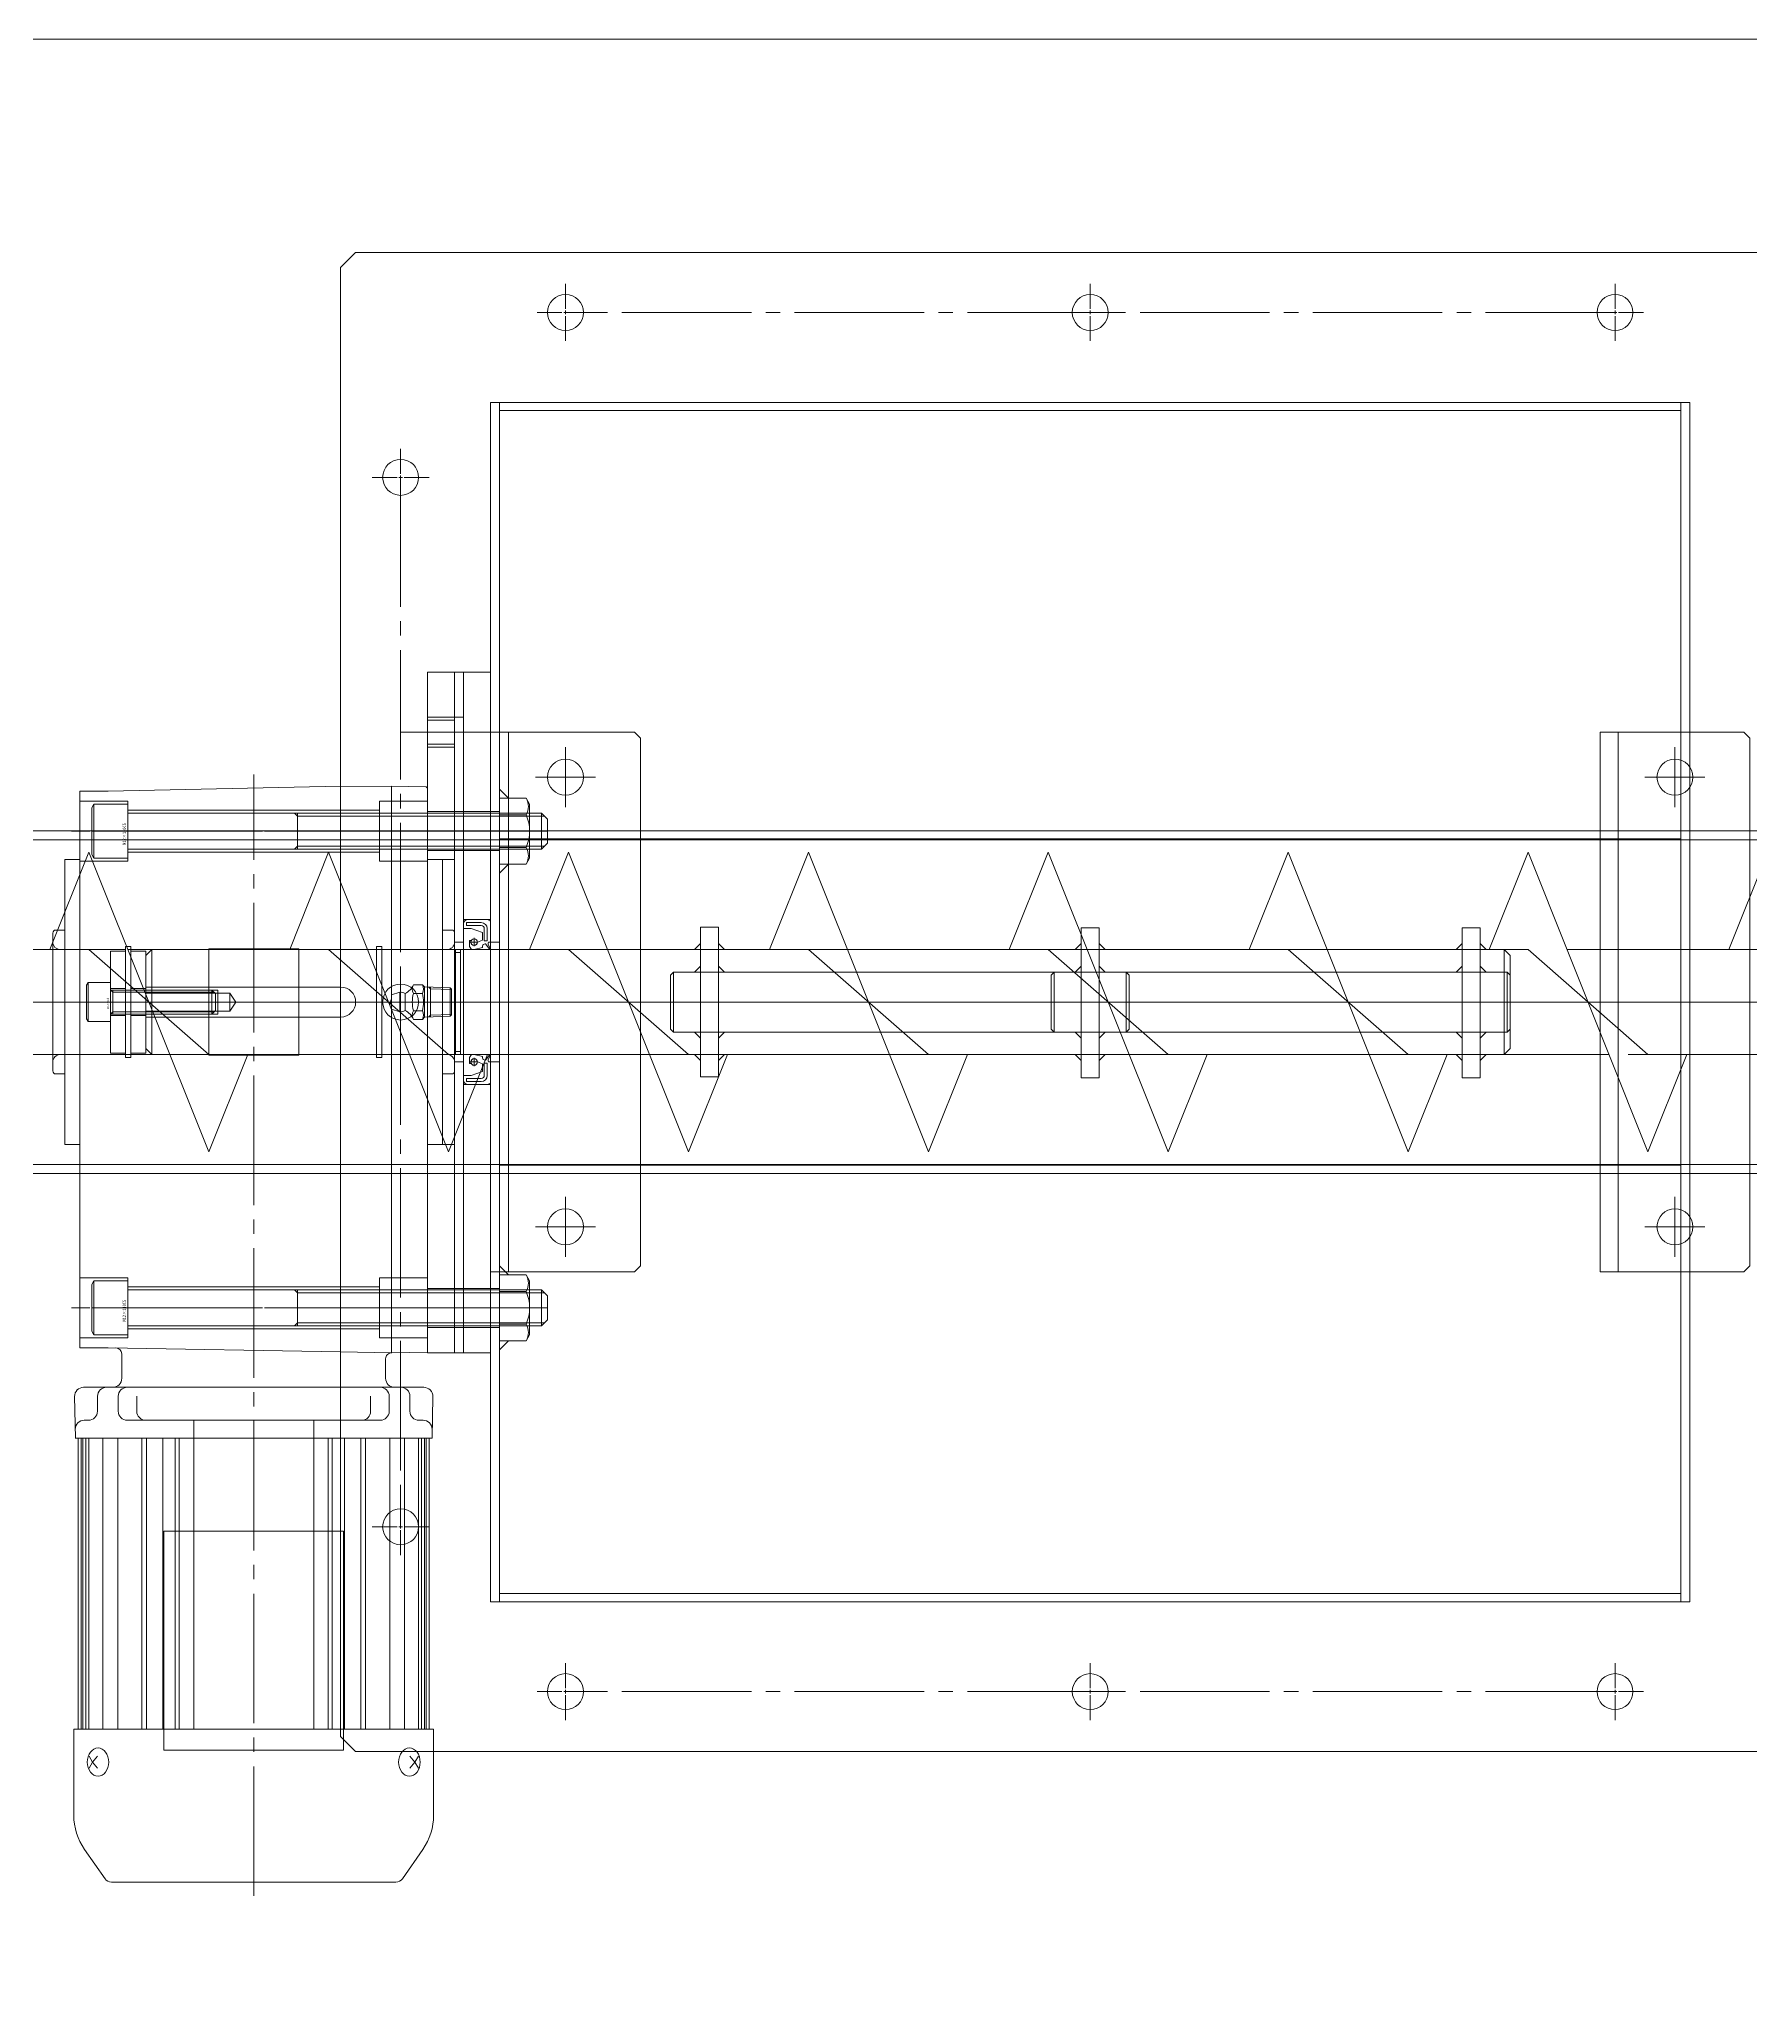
# Model space of a CAD drawing. Units: millimetres at full size. Extents: x -24503 to 24503, y -7436 to 7436.
# Drawn here: x -11428 to -10857, y 5951 to 6607 of the extents above; entities that cross this region are included whole.
import ezdxf
from ezdxf.enums import TextEntityAlignment as Align

# ---------------------------------------------------------------- set-up
doc = ezdxf.new("R2010")
doc.units = ezdxf.units.MM
doc.header["$LTSCALE"] = 4.8
doc.linetypes.add('CHAIN2', pattern=[12, 9, -1, 1, -1])
for name, color, linetype, lineweight in [('0-4_0', 2, 'Continuous', 9), ('0-7_04_HIDDEN', 7, 'Continuous', 9), ('0-C_01_外形線', 134, 'Continuous', 9), ('0-D_03_かくれ線', 5, 'Continuous', 9), ('0-F_04_中心線', 4, 'CHAIN2', 9), ('1-0_02_細線', 6, 'Continuous', 9), ('1-1_Defpoints', 134, 'Continuous', 9)]:
    doc.layers.add(name, color=color, linetype=linetype, lineweight=lineweight)
doc.styles.add('ＭＳ ゴシック', font='')
doc.styles.get('ＭＳ ゴシック').set_extended_font_data('MS Gothic')

# ---------------------------------------------------------------- blocks, each defined once
blk = doc.blocks.new('U1676')
at = {"layer": '0-F_04_中心線'}
for p, q in [((0, 1.2), (0, 9.5)), ((-9.5, 0), (-1.2, 0)), ((1.2, 0), (9.5, 0)), ((0, -9.5), (0, -1.2))]:
    blk.add_line(p, q, dxfattribs=at)
at = {"layer": '0-F_04_中心線', "linetype": 'Continuous'}
for p, q in [((-0.6, 0), (0.6, 0)), ((0, -0.6), (0, 0.6))]:
    blk.add_line(p, q, dxfattribs=at)
blk = doc.blocks.new('U1667')
at = {"layer": '0-F_04_中心線'}
for p, q in [((0, 1.2), (0, 9.5)), ((-9.5, 0), (-1.2, 0)), ((1.2, 0), (9.5, 0)), ((0, -9.5), (0, -1.2))]:
    blk.add_line(p, q, dxfattribs=at)
at = {"layer": '0-F_04_中心線', "linetype": 'Continuous'}
for p, q in [((-0.6, 0), (0.6, 0)), ((0, -0.6), (0, 0.6))]:
    blk.add_line(p, q, dxfattribs=at)
blk = doc.blocks.new('U1668')
at = {"layer": '0-F_04_中心線'}
for p, q in [((0, 1.2), (0, 9.5)), ((-9.5, 0), (-1.2, 0)), ((1.2, 0), (9.5, 0)), ((0, -9.5), (0, -1.2))]:
    blk.add_line(p, q, dxfattribs=at)
at = {"layer": '0-F_04_中心線', "linetype": 'Continuous'}
for p, q in [((-0.6, 0), (0.6, 0)), ((0, -0.6), (0, 0.6))]:
    blk.add_line(p, q, dxfattribs=at)
blk = doc.blocks.new('U1669')
at = {"layer": '0-F_04_中心線'}
for p, q in [((0, 1.2), (0, 9.5)), ((-9.5, 0), (-1.2, 0)), ((1.2, 0), (9.5, 0)), ((0, -9.5), (0, -1.2))]:
    blk.add_line(p, q, dxfattribs=at)
at = {"layer": '0-F_04_中心線', "linetype": 'Continuous'}
for p, q in [((-0.6, 0), (0.6, 0)), ((0, -0.6), (0, 0.6))]:
    blk.add_line(p, q, dxfattribs=at)
blk = doc.blocks.new('U1670')
at = {"layer": '0-F_04_中心線'}
for p, q in [((0, 1.2), (0, 9.5)), ((-9.5, 0), (-1.2, 0)), ((1.2, 0), (9.5, 0)), ((0, -9.5), (0, -1.2))]:
    blk.add_line(p, q, dxfattribs=at)
at = {"layer": '0-F_04_中心線', "linetype": 'Continuous'}
for p, q in [((-0.6, 0), (0.6, 0)), ((0, -0.6), (0, 0.6))]:
    blk.add_line(p, q, dxfattribs=at)
blk = doc.blocks.new('U1671')
at = {"layer": '0-F_04_中心線'}
for p, q in [((0, 1.2), (0, 9.5)), ((-9.5, 0), (-1.2, 0)), ((1.2, 0), (9.5, 0)), ((0, -9.5), (0, -1.2))]:
    blk.add_line(p, q, dxfattribs=at)
at = {"layer": '0-F_04_中心線', "linetype": 'Continuous'}
for p, q in [((-0.6, 0), (0.6, 0)), ((0, -0.6), (0, 0.6))]:
    blk.add_line(p, q, dxfattribs=at)
blk = doc.blocks.new('U1675')
at = {"layer": '0-F_04_中心線'}
for p, q in [((0, 1.2), (0, 9.5)), ((-9.5, 0), (-1.2, 0)), ((1.2, 0), (9.5, 0)), ((0, -9.5), (0, -1.2))]:
    blk.add_line(p, q, dxfattribs=at)
at = {"layer": '0-F_04_中心線', "linetype": 'Continuous'}
for p, q in [((-0.6, 0), (0.6, 0)), ((0, -0.6), (0, 0.6))]:
    blk.add_line(p, q, dxfattribs=at)
blk = doc.blocks.new('U1665')
at = {"layer": '0-F_04_中心線'}
for p, q in [((0, 1.2), (0, 9.5)), ((-9.5, 0), (-1.2, 0)), ((1.2, 0), (9.5, 0)), ((0, -9.5), (0, -1.2))]:
    blk.add_line(p, q, dxfattribs=at)
at = {"layer": '0-F_04_中心線', "linetype": 'Continuous'}
for p, q in [((-0.6, 0), (0.6, 0)), ((0, -0.6), (0, 0.6))]:
    blk.add_line(p, q, dxfattribs=at)
blk = doc.blocks.new('U1666')
at = {"layer": '0-F_04_中心線'}
for p, q in [((0, 1.2), (0, 9.5)), ((-9.5, 0), (-1.2, 0)), ((1.2, 0), (9.5, 0)), ((0, -9.5), (0, -1.2))]:
    blk.add_line(p, q, dxfattribs=at)
at = {"layer": '0-F_04_中心線', "linetype": 'Continuous'}
for p, q in [((-0.6, 0), (0.6, 0)), ((0, -0.6), (0, 0.6))]:
    blk.add_line(p, q, dxfattribs=at)
blk = doc.blocks.new('GM-SHYF-RH 0.4kW、1／160、＊＊V、60Hzb_1')
at = {"layer": '0-4_0'}
for p, q in [((-23, 125), (0, 125)), ((23, 125), (0, 125)), ((-242.5, 118), (-271.194, 118)), ((-242.5, 29), (-242.5, 118)), ((-47.5, 121.001), (47.5, 121.001)), ((-47.5, 121.001), (-47.5, 116)), ((-24, 124), (-24, 121)), ((24, 124), (24, 121)), ((47.5, 121.001), (47.5, 116)), ((-282.666, 114.383), (-292.392, 107.573)), ((-255.5, 112.916), (-253.5, 111.741)), ((-253.5, 111.741), (-255.5, 110.088)), ((-145.5, 116.5), (-242.5, 116.5)), ((-242.5, 115.5), (-145.5, 115.5)), ((-242.5, 115), (-145.5, 115)), ((-242.5, 114), (-145.5, 114)), ((-242.5, 113), (-145.5, 113)), ((-145.5, 117.483), (-131.552, 117.739)), ((-145.5, 58), (-145.5, 117.5)), ((-139.5, 113.5), (-139.5, 114.5)), ((-139.5, 113.5), (-139.5, 113.097)), ((-128.5, 29), (-128.5, 114.739)), ((-115.331, 106.5), (-115.331, 116)), ((-115.331, 116), (-15.972, 116)), ((-15.972, 116), (70.37, 116)), ((70.37, 106.5), (70.37, 116)), ((-293.5, 58), (-293.5, 105.444)), ((-242.5, 108.316), (-145.5, 108.316)), ((-136.5, 110.097), (-131.5, 110.097)), ((-116.684, 29), (-115.331, 106.5)), ((72.019, 29), (70.37, 106.5)), ((-242.5, 103.366), (-145.5, 103.366)), ((-139.5, 100.185), (-139.5, 58)), ((-136.5, 103.185), (-131.5, 103.185)), ((-117.375, 102), (-125.5, 102)), ((-242.5, 95.32), (-145.5, 95.32)), ((-242.5, 93.715), (-145.5, 93.715)), ((-136.5, 97.002), (-131.5, 97.002)), ((-242.5, 88.283), (-145.5, 88.283)), ((-242.5, 84.192), (-145.5, 84.192)), ((-242.5, 82.83), (-145.5, 82.83)), ((-242.5, 78), (-145.5, 78)), ((-145.5, 78), (-139.5, 78)), ((-293.5, 58), (-293.5, 10.557)), ((-145.5, 58), (-145.5, 29)), ((-139.5, 29), (-139.5, 58)), ((-242.5, 38), (-145.5, 38)), ((-242.5, 33.17), (-145.5, 33.17)), ((-145.5, 38), (-139.5, 38)), ((-242.5, 31.808), (-145.5, 31.808)), ((-282.666, 1.617), (-292.392, 8.427)), ((-253.5, 4.26), (-255.5, 5.913)), ((-255.5, 3.084), (-253.5, 4.26)), ((-242.5, -2), (-271.194, -2))]:
    blk.add_line(p, q, dxfattribs=at)
for points in [[(-248.8, 109.924), (-248.891, 110.627), (-249.158, 111.303), (-249.592, 111.926), (-250.177, 112.472), (-250.889, 112.92), (-251.702, 113.253), (-252.583, 113.458), (-253.5, 113.527), (-254.417, 113.458), (-255.299, 113.253), (-256.111, 112.92), (-256.824, 112.472), (-257.408, 111.926), (-257.842, 111.303), (-258.11, 110.627), (-258.2, 109.924), (-258.11, 109.221), (-257.842, 108.545), (-257.408, 107.922), (-256.824, 107.376), (-256.111, 106.928), (-255.299, 106.595), (-254.417, 106.39), (-253.5, 106.321), (-252.583, 106.39), (-251.702, 106.595), (-250.889, 106.928), (-250.177, 107.376), (-249.592, 107.922), (-249.158, 108.545), (-248.891, 109.221)], [(-248.8, 6.077), (-248.891, 6.78), (-249.158, 7.456), (-249.592, 8.079), (-250.177, 8.625), (-250.889, 9.073), (-251.702, 9.406), (-252.583, 9.611), (-253.5, 9.68), (-254.417, 9.611), (-255.299, 9.406), (-256.111, 9.073), (-256.824, 8.625), (-257.408, 8.079), (-257.842, 7.456), (-258.11, 6.78), (-258.2, 6.077), (-258.11, 5.374), (-257.842, 4.698), (-257.408, 4.075), (-256.824, 3.529), (-256.111, 3.081), (-255.299, 2.748), (-254.417, 2.543), (-253.5, 2.474), (-252.583, 2.543), (-251.702, 2.748), (-250.889, 3.081), (-250.177, 3.529), (-249.592, 4.075), (-249.158, 4.698), (-248.891, 5.374)]]:
    blk.add_lwpolyline(points, close=True, dxfattribs=at)
for points in [[(-251.5, 112.916), (-253.5, 111.741), (-251.5, 110.088)], [(-251.5, 3.084), (-253.5, 4.26), (-251.5, 5.913)]]:
    blk.add_lwpolyline(points, dxfattribs=at)
for centre, radius, start, end in [((-23, 124), 1, 90, 180), ((23, 124), 1, 0, 90), ((-271.194, 98), 20, 90, 125), ((-142.5, 114.5), 3, 0, 90), ((-136.5, 113.097), 3, 180, 270), ((-131.5, 114.739), 3, 0, 90.98117), ((-290.9, 105.444), 2.6, 125, 180), ((-131.5, 107.097), 3, 0, 90), ((-125.5, 105), 3, 180, 270), ((-136.5, 100.185), 3, 90, 180), ((-131.5, 100.185), 3, 0, 90), ((-117.375, 104), 2, 270, 359), ((-136.5, 94.002), 3, 90, 180), ((-290.9, 10.557), 2.6, 180, 235), ((-271.194, 18), 20, 235, 270)]:
    blk.add_arc(centre, radius, start, end, dxfattribs=at)
at = {"layer": '0-D_03_かくれ線'}
for p, q in [((-17.5, 100.75), (-17.5, 122.5)), ((17.5, 100.75), (17.5, 122.5)), ((-109, 16), (-109, 100)), ((-95, 16), (-95, 100)), ((-18.5, 99), (-18.5, 100.75)), ((-18.5, 100.75), (18.5, 100.75)), ((-18.5, 99), (18.5, 99)), ((-17.5, 73), (-17.5, 99)), ((17.5, 73), (17.5, 99)), ((18.5, 99), (18.5, 100.75)), ((50, 16), (50, 100)), ((64, 16), (64, 100)), ((-17.7, 43), (-17.7, 73)), ((-17.7, 73), (17.7, 73)), ((-17.5, 17), (-17.5, 43)), ((17.5, 17), (17.5, 43)), ((-242.5, 29), (-242.5, -2)), ((-242.5, 27.718), (-145.5, 27.718)), ((-145.5, 29), (-145.5, -1.5)), ((-139.5, 29), (-139.5, 15.816)), ((-128.5, 29), (-128.5, 1.261)), ((-116.684, 29), (-116.981, 12.001)), ((71.722, 29), (72.019, 12)), ((-242.5, 22.286), (-145.5, 22.286)), ((-242.5, 20.681), (-145.5, 20.681)), ((-136.5, 18.999), (-131.5, 18.999)), ((-125.5, 14.001), (-118.981, 14.001)), ((-18.5, 17), (-18.5, 15.25)), ((-18.5, 17), (18.5, 17)), ((-18.5, 15.25), (18.5, 15.25)), ((-17.5, 15.25), (-17.5, -6.5)), ((17.5, 15.25), (17.5, -6.5)), ((18.5, 17), (18.5, 15.25)), ((-242.5, 12.635), (-145.5, 12.635)), ((-242.5, 7.685), (-145.5, 7.685)), ((-136.5, 12.816), (-131.5, 12.816)), ((-116.771, 0), (-116.981, 12)), ((-116.981, 12), (-15.972, 12)), ((-15.972, 12), (72.019, 12)), ((71.818, 0.5), (72.019, 12)), ((-242.5, 3), (-145.5, 3)), ((-242.5, 2), (-145.5, 2)), ((-242.5, 1), (-145.5, 1)), ((-242.5, 0.5), (-145.5, 0.5)), ((-139.5, 2.5), (-139.5, 2.904)), ((-139.5, 2.5), (-139.5, 2.904)), ((-139.5, 2.5), (-139.5, 1.5)), ((-136.5, 5.904), (-131.5, 5.904)), ((-15.972, 0), (-116.771, 0)), ((-47.5, -5), (-47.5, 0)), ((-15.972, 0), (71.31, 0)), ((47.5, -5), (47.5, 0)), ((71.31, 0), (71.818, 0.5)), ((-250, -2), (-242.5, -2)), ((-145.5, -0.5), (-242.5, -0.5)), ((-145.5, -1.482), (-131.552, -1.738)), ((47.5, -5), (-47.5, -5)), ((-24, -8), (-24, -5)), ((24, -8), (24, -5)), ((-23, -9), (0, -9)), ((23, -9), (0, -9))]:
    blk.add_line(p, q, dxfattribs=at)
for points in [[(-112, 116), (-112, 100), (-92, 100), (-92, 116)], [(47, 116), (47, 100), (67, 100), (67, 116)], [(-17.7, 43), (17.7, 43), (17.7, 73)], [(-112, 0), (-112, 16), (-92, 16), (-92, 0)], [(47, 0), (47, 16), (67, 16), (67, 0)]]:
    blk.add_lwpolyline(points, dxfattribs=at)
blk.add_lwpolyline([(-249.5, 88), (-176.5, 88), (-176.5, 28), (-249.5, 28)], close=True, dxfattribs=at)
for centre, radius, start, end in [((-20, 122.5), 2.5, 0, 90), ((20, 122.5), 2.5, 90, 180), ((-136.5, 21.999), 3, 180, 270), ((-136.5, 15.816), 3, 180, 270), ((-131.5, 15.816), 3, 270, 0), ((-125.5, 11.001), 3, 90, 180), ((-118.981, 12.001), 2, 359, 90), ((-131.5, 8.904), 3, 270, 0), ((-142.5, 1.5), 3, 270, 0), ((-136.5, 2.904), 3, 90, 180), ((-131.5, 1.261), 3, 269.01883, 0), ((-20, -6.5), 2.5, 270, 0), ((20, -6.5), 2.5, 180, 270), ((-23, -8), 1, 180, 270), ((23, -8), 1, 270, 0)]:
    blk.add_arc(centre, radius, start, end, dxfattribs=at)
at = {"layer": '0-F_04_中心線'}
for p, q in [((0, 125), (0, -9)), ((-102, -2.543), (-102, 118.757)), ((57, -2.543), (57, 118.757)), ((-298.129, 58), (75.913, 58))]:
    blk.add_line(p, q, dxfattribs=at)

msp = doc.modelspace()

# ---------------------------------------------------------------- linework, layer by layer
at = {"layer": '0-4_0', "color": 134}
for p, q in [((-10880.038, 6482.835), (-11274.038, 6482.835)), ((-11274.038, 6353.554), (-11265.175, 6353.554)), ((-11274.038, 6331.615), (-11274.038, 6353.554)), ((-11265.175, 6353.554), (-11264.038, 6351.585)), ((-11274.038, 6348.069), (-11265.175, 6348.069)), ((-11264.038, 6333.585), (-11264.038, 6351.585)), ((-11414.039, 6342.735), (-11737.038, 6342.735)), ((-10880.038, 6339.985), (-11264.038, 6339.985)), ((-11264.038, 6339.735), (-10880.038, 6339.735)), ((-11274.038, 6337.1), (-11265.175, 6337.1)), ((-11265.175, 6331.615), (-11264.038, 6333.585)), ((-11274.038, 6331.615), (-11265.175, 6331.615)), ((-11274.036, 6303.085), (-11207.038, 6303.085)), ((-11201.038, 6303.085), (-11080.036, 6303.085)), ((-11074.036, 6303.085), (-10953.038, 6303.085)), ((-10939.038, 6303.085), (-10939.038, 6268.085)), ((-11080.036, 6295.585), (-11201.038, 6295.585)), ((-10927.038, 6285.585), (-10499.043, 6285.585)), ((-11080.036, 6275.585), (-11201.038, 6275.585)), ((-11207.038, 6268.085), (-11274.036, 6268.085)), ((-11080.036, 6268.085), (-11201.038, 6268.085)), ((-10953.038, 6268.085), (-11074.036, 6268.085)), ((-11414.039, 6228.435), (-11737.038, 6228.435)), ((-11274.038, 6231.435), (-10880.038, 6231.435)), ((-11274.038, 6194.554), (-11265.175, 6194.554)), ((-11274.038, 6172.615), (-11274.038, 6194.554)), ((-11274.038, 6189.069), (-11265.175, 6189.069)), ((-11265.175, 6194.554), (-11264.038, 6192.585)), ((-11264.038, 6174.585), (-11264.038, 6192.585)), ((-11274.038, 6178.1), (-11265.175, 6178.1)), ((-11274.038, 6172.615), (-11265.175, 6172.615)), ((-11265.175, 6172.615), (-11264.038, 6174.585)), ((-10880.038, 6088.335), (-11274.038, 6088.335))]:
    msp.add_line(p, q, dxfattribs=at)
for points in [[(-10832.038, 6535.585), (-11322.038, 6535.585), (-11327.038, 6530.585), (-11327.038, 6040.585), (-11322.038, 6035.585), (-10832.038, 6035.585), (-10827.038, 6040.585), (-10827.038, 6530.585)], [(-11274.038, 6085.585), (-11277.038, 6085.585), (-11277.038, 6485.585), (-11274.038, 6485.585)], [(-10877.038, 6485.585), (-11277.038, 6485.585), (-11277.038, 6085.585), (-10877.038, 6085.585)], [(-10877.038, 6085.585), (-10880.038, 6085.585), (-10880.038, 6485.585), (-10877.038, 6485.585)], [(-11271.038, 6353.554), (-11274.038, 6353.554), (-11274.038, 6356.554)], [(-11271.038, 6331.615), (-11274.038, 6331.615), (-11274.038, 6328.615)], [(-11201.038, 6310.585), (-11201.038, 6260.585), (-11207.038, 6260.585), (-11207.038, 6310.585)], [(-11074.036, 6310.33), (-11074.036, 6260.33), (-11080.036, 6260.33), (-11080.036, 6310.33)], [(-10947.038, 6310.33), (-10947.038, 6260.33), (-10953.038, 6260.33), (-10953.038, 6310.33)], [(-10880.038, 6231.185), (-11274.038, 6231.185), (-11274.038, 6085.585), (-10880.038, 6085.585)], [(-11271.038, 6194.554), (-11274.038, 6194.554), (-11274.038, 6197.554)], [(-11271.038, 6172.615), (-11274.038, 6172.615), (-11274.038, 6169.615)]]:
    msp.add_lwpolyline(points, close=True, dxfattribs=at)
for points in [[(-11274.038, 6339.985), (-11274.038, 6485.585), (-10880.038, 6485.585), (-10880.038, 6339.985)], [(-10947.038, 6303.085), (-10939.038, 6303.085), (-10937.038, 6301.085), (-10937.038, 6270.085), (-10939.038, 6268.085), (-10947.038, 6268.085)], [(-11216.038, 6295.585), (-11217.038, 6294.585), (-11217.038, 6276.585), (-11216.038, 6275.585)], [(-11207.038, 6295.585), (-11216.038, 6295.585), (-11216.038, 6275.585), (-11207.038, 6275.585)], [(-11074.036, 6295.585), (-11065.036, 6295.585), (-11065.036, 6275.585), (-11074.036, 6275.585)], [(-11065.036, 6295.585), (-11064.036, 6294.585), (-11064.036, 6276.585), (-11065.036, 6275.585)]]:
    msp.add_lwpolyline(points, dxfattribs=at)
at = {"layer": '0-4_0', "color": 3}
for points in [[(-11207.038, 6303.085), (-11209.038, 6303.085), (-11207.038, 6305.085)], [(-11201.038, 6303.085), (-11199.038, 6303.085), (-11201.038, 6305.085)], [(-11080.036, 6303.085), (-11082.036, 6303.085), (-11080.036, 6305.085)], [(-11074.036, 6303.085), (-11072.036, 6303.085), (-11074.036, 6305.085)], [(-10953.038, 6303.085), (-10955.038, 6303.085), (-10953.038, 6305.085)], [(-10947.038, 6303.085), (-10945.038, 6303.085), (-10947.038, 6305.085)], [(-11207.038, 6295.585), (-11209.038, 6295.585), (-11207.038, 6297.585)], [(-11201.038, 6295.585), (-11199.038, 6295.585), (-11201.038, 6297.585)], [(-11080.036, 6295.585), (-11082.036, 6295.585), (-11080.036, 6297.585)], [(-11074.036, 6295.585), (-11072.036, 6295.585), (-11074.036, 6297.585)], [(-10953.038, 6295.585), (-10955.038, 6295.585), (-10953.038, 6297.585)], [(-10947.038, 6295.585), (-10945.038, 6295.585), (-10947.038, 6297.585)], [(-11207.038, 6275.585), (-11209.038, 6275.585), (-11207.038, 6273.585)], [(-11201.038, 6275.585), (-11199.038, 6275.585), (-11201.038, 6273.585)], [(-11080.036, 6275.585), (-11082.036, 6275.585), (-11080.036, 6273.585)], [(-11074.036, 6275.585), (-11072.036, 6275.585), (-11074.036, 6273.585)], [(-10953.038, 6275.585), (-10955.038, 6275.585), (-10953.038, 6273.585)], [(-10947.038, 6275.585), (-10945.038, 6275.585), (-10947.038, 6273.585)], [(-11207.038, 6268.085), (-11209.038, 6268.085), (-11207.038, 6266.085)], [(-11201.038, 6268.085), (-11199.038, 6268.085), (-11201.038, 6266.085)], [(-11080.036, 6268.085), (-11082.036, 6268.085), (-11080.036, 6266.085)], [(-11074.036, 6268.085), (-11072.036, 6268.085), (-11074.036, 6266.085)], [(-10953.038, 6268.085), (-10955.038, 6268.085), (-10953.038, 6266.085)], [(-10947.038, 6268.085), (-10945.038, 6268.085), (-10947.038, 6266.085)]]:
    msp.add_lwpolyline(points, close=True, dxfattribs=at)
at = {"layer": '0-4_0', "color": 134}
for centre in [(-11252.038, 6515.585), (-11077.038, 6515.585), (-10902.038, 6515.585), (-11307.038, 6460.585), (-11307.038, 6285.585), (-11307.038, 6110.585), (-11252.038, 6055.585), (-11077.038, 6055.585), (-10902.038, 6055.585)]:
    msp.add_circle(centre, 6, dxfattribs=at)
for centre, radius, start, end in [((-11269.925, 6350.812), 5.485, 330.00001, 29.99999), ((-11277.834, 6342.585), 13.796, 336.57346, 23.42654), ((-11269.925, 6334.357), 5.485, 330.00001, 29.99999), ((-11269.925, 6191.812), 5.485, 330.00001, 29.99999), ((-11277.834, 6183.585), 13.796, 336.57346, 23.42654), ((-11269.925, 6175.357), 5.485, 330.00001, 29.99999)]:
    msp.add_arc(centre, radius, start, end, dxfattribs=at)
at = {"layer": '0-7_04_HIDDEN'}
for p, q in [((-11201.038, 6303.085), (-11207.038, 6303.085)), ((-11201.038, 6295.585), (-11207.038, 6295.585)), ((-11201.038, 6275.585), (-11207.038, 6275.585)), ((-11201.038, 6268.085), (-11207.038, 6268.085))]:
    msp.add_line(p, q, dxfattribs=at)
at = {"layer": '0-C_01_外形線'}
for p, q in [((-11264.039, 6348.585), (-11260.039, 6348.585)), ((-11260.039, 6348.585), (-11258.039, 6346.585)), ((-11260.039, 6348.585), (-11260.039, 6336.585)), ((-11258.039, 6346.585), (-11258.039, 6338.585)), ((-11264.039, 6336.585), (-11260.039, 6336.585)), ((-11260.039, 6336.585), (-11258.039, 6338.585)), ((-11264.039, 6189.585), (-11260.039, 6189.585)), ((-11260.039, 6189.585), (-11258.039, 6187.585)), ((-11260.039, 6189.585), (-11260.039, 6177.585)), ((-11258.039, 6187.585), (-11258.039, 6179.585)), ((-11264.039, 6177.585), (-11260.039, 6177.585)), ((-11260.039, 6177.585), (-11258.039, 6179.585))]:
    msp.add_line(p, q, dxfattribs=at)
at = {"layer": '0-D_03_かくれ線'}
for p, q in [((-11298.038, 6380.585), (-11289.038, 6380.585)), ((-11298.038, 6379.585), (-11289.038, 6379.585)), ((-11289.038, 6380.585), (-11286.038, 6380.585)), ((-11277.038, 6375.585), (-11229.038, 6375.585)), ((-11277.038, 6375.585), (-11277.038, 6195.585)), ((-11271.038, 6375.585), (-11271.038, 6195.585)), ((-11227.038, 6373.585), (-11229.038, 6375.585)), ((-11227.038, 6373.585), (-11227.038, 6197.585)), ((-10907.038, 6375.585), (-10859.038, 6375.585)), ((-10907.038, 6375.585), (-10907.038, 6195.585)), ((-10901.038, 6375.585), (-10901.038, 6195.585)), ((-10857.038, 6373.585), (-10859.038, 6375.585)), ((-10857.038, 6373.585), (-10857.038, 6197.585)), ((-11298.038, 6371.585), (-11289.038, 6371.585)), ((-11298.038, 6370.585), (-11289.038, 6370.585)), ((-11409.339, 6351.585), (-11410.039, 6350.372)), ((-11410.039, 6350.372), (-11410.039, 6334.797)), ((-11409.339, 6351.585), (-11409.339, 6333.585)), ((-11398.039, 6351.585), (-11409.339, 6351.585)), ((-11398.039, 6351.585), (-11398.039, 6333.585)), ((-11398.039, 6348.585), (-11264.039, 6348.585)), ((-11341.457, 6347.585), (-11342.457, 6348.585)), ((-11341.457, 6348.585), (-11341.457, 6336.585)), ((-11341.457, 6347.585), (-11264.039, 6347.585)), ((-11298.038, 6349.085), (-11289.038, 6349.085)), ((-11289.038, 6349.085), (-11286.038, 6349.085)), ((-11286.038, 6349.085), (-11277.038, 6349.085)), ((-11277.038, 6349.085), (-11274.038, 6349.085)), ((-11264.038, 6339.735), (-11737.038, 6339.735)), ((-11414.039, 6342.735), (-11275.038, 6342.735)), ((-11277.038, 6228.435), (-11277.038, 6342.735)), ((-11277.038, 6339.735), (-11274.038, 6339.735)), ((-10827.038, 6342.735), (-11275.038, 6342.735)), ((-10880.038, 6342.735), (-11274.038, 6342.735)), ((-11264.038, 6339.985), (-11274.038, 6339.985)), ((-10812.038, 6339.735), (-10880.038, 6339.735)), ((-10880.038, 6339.735), (-10877.038, 6339.735)), ((-10877.038, 6228.435), (-10877.038, 6342.735)), ((-11411.038, 6335.585), (-11424.038, 6303.085)), ((-11371.038, 6235.585), (-11411.038, 6335.585)), ((-11409.339, 6333.585), (-11410.039, 6334.797)), ((-11398.039, 6333.585), (-11409.339, 6333.585)), ((-11398.039, 6336.585), (-11264.039, 6336.585)), ((-11331.038, 6335.585), (-11344.038, 6303.085)), ((-11341.457, 6337.585), (-11342.457, 6336.585)), ((-11341.457, 6337.585), (-11264.039, 6337.585)), ((-11291.038, 6235.585), (-11331.038, 6335.585)), ((-11298.038, 6336.085), (-11289.038, 6336.085)), ((-11298.038, 6333.085), (-11289.038, 6333.085)), ((-11289.038, 6336.085), (-11286.038, 6336.085)), ((-11286.038, 6336.085), (-11277.038, 6336.085)), ((-11277.038, 6336.085), (-11274.038, 6336.085)), ((-11251.038, 6335.585), (-11264.038, 6303.085)), ((-11211.038, 6235.585), (-11251.038, 6335.585)), ((-11171.038, 6335.585), (-11184.038, 6303.085)), ((-11131.038, 6235.585), (-11171.038, 6335.585)), ((-11091.038, 6335.585), (-11104.038, 6303.085)), ((-11051.038, 6235.585), (-11091.038, 6335.585)), ((-11011.038, 6335.585), (-11024.038, 6303.085)), ((-10971.038, 6235.585), (-11011.038, 6335.585)), ((-10931.038, 6335.585), (-10944.038, 6303.085)), ((-10891.038, 6235.585), (-10931.038, 6335.585)), ((-10851.038, 6335.585), (-10864.038, 6303.085)), ((-11286.038, 6313.085), (-11277.038, 6313.085)), ((-11285.007, 6313.085), (-11278.062, 6313.085)), ((-11285.007, 6313.085), (-11278.062, 6313.085)), ((-11278.017, 6313.074), (-11277.094, 6312.612)), ((-11278.017, 6313.074), (-11277.094, 6312.612)), ((-11283.555, 6310.085), (-11285.938, 6310.085)), ((-11285.088, 6311.085), (-11280.145, 6311.085)), ((-11283.938, 6306.104), (-11283.508, 6306.104)), ((-11279.778, 6308.774), (-11283.522, 6310.079)), ((-11281.438, 6305.585), (-11279.775, 6306.235)), ((-11279.711, 6306.328), (-11279.711, 6308.68)), ((-11277.038, 6312.523), (-11277.038, 6305.685)), ((-11411.038, 6303.085), (-11478.038, 6303.085)), ((-11371.038, 6268.085), (-11411.038, 6303.085)), ((-11331.038, 6303.085), (-11398.038, 6303.085)), ((-11390.036, 6268.085), (-11390.036, 6303.085)), ((-11291.038, 6268.085), (-11331.038, 6303.085)), ((-11251.038, 6303.085), (-11318.038, 6303.085)), ((-11289.038, 6305.585), (-11286.038, 6305.585)), ((-11288.786, 6302.085), (-11287.036, 6302.085)), ((-11287.036, 6303.085), (-11287.036, 6268.085)), ((-11287.036, 6303.085), (-11274.036, 6303.085)), ((-11286.038, 6303.085), (-11277.038, 6303.085)), ((-11284.038, 6304.129), (-11284.038, 6306.004)), ((-11278.806, 6305.001), (-11279.497, 6304.72)), ((-11277.138, 6305.585), (-11277.591, 6305.585)), ((-11277.038, 6305.585), (-11274.038, 6305.585)), ((-11211.038, 6268.085), (-11251.038, 6303.085)), ((-11171.038, 6303.085), (-11238.038, 6303.085)), ((-11207.038, 6303.085), (-11201.038, 6303.085)), ((-11131.038, 6268.085), (-11171.038, 6303.085)), ((-11091.038, 6303.085), (-11158.038, 6303.085)), ((-11051.038, 6268.085), (-11091.038, 6303.085)), ((-11074.036, 6303.085), (-11080.036, 6303.085)), ((-11011.038, 6303.085), (-11078.038, 6303.085)), ((-10971.038, 6268.085), (-11011.038, 6303.085)), ((-10931.038, 6303.085), (-10998.038, 6303.085)), ((-10947.038, 6303.085), (-10953.038, 6303.085)), ((-10891.038, 6268.085), (-10931.038, 6303.085)), ((-10851.038, 6303.085), (-10918.038, 6303.085)), ((-11207.038, 6295.585), (-11201.038, 6295.585)), ((-11089.036, 6295.585), (-11089.036, 6275.585)), ((-10938.038, 6295.585), (-11089.036, 6295.585)), ((-11074.036, 6295.585), (-11080.036, 6295.585)), ((-10953.038, 6295.585), (-10947.038, 6295.585)), ((-10938.038, 6295.585), (-10938.038, 6275.585)), ((-11411.289, 6292.085), (-11411.789, 6291.219)), ((-11411.789, 6291.219), (-11411.789, 6279.951)), ((-11411.289, 6292.085), (-11411.289, 6279.085)), ((-11403.789, 6292.085), (-11411.289, 6292.085)), ((-11403.789, 6292.085), (-11403.789, 6279.085)), ((-11398.789, 6290.085), (-11403.789, 6290.085)), ((-11403.039, 6288.835), (-11403.789, 6289.585)), ((-11403.039, 6289.585), (-11403.039, 6281.585)), ((-11403.039, 6288.835), (-11369.239, 6288.835)), ((-11392.036, 6290.085), (-11397.036, 6290.085)), ((-11327.036, 6290.585), (-11392.036, 6290.585)), ((-11368.036, 6289.585), (-11392.036, 6289.585)), ((-11364.036, 6288.585), (-11392.036, 6288.585)), ((-11369.989, 6289.585), (-11369.989, 6281.585)), ((-11368.789, 6288.385), (-11368.789, 6282.785)), ((-11368.036, 6289.585), (-11368.036, 6281.585)), ((-11362.035, 6285.585), (-11364.036, 6288.585)), ((-11310.038, 6287.986), (-11307.338, 6288.886)), ((-11310.038, 6283.186), (-11310.038, 6287.986)), ((-11307.338, 6282.286), (-11307.338, 6288.886)), ((-11305.538, 6282.786), (-11305.538, 6288.386)), ((-11302.791, 6291.359), (-11299.791, 6291.359)), ((-11302.791, 6288.472), (-11299.791, 6288.472)), ((-11299.038, 6290.607), (-11299.791, 6291.359)), ((-11290.554, 6290.342), (-11299.038, 6290.607)), ((-11299.038, 6280.586), (-11299.038, 6290.586)), ((-11297.038, 6289.963), (-11297.638, 6290.563)), ((-11297.038, 6290.486), (-11297.038, 6280.686)), ((-11290.038, 6289.745), (-11297.038, 6289.963)), ((-11290.038, 6289.826), (-11290.554, 6290.342)), ((-11290.538, 6280.83), (-11290.538, 6290.326)), ((-11290.038, 6281.362), (-11290.038, 6289.826)), ((-11411.289, 6279.085), (-11411.789, 6279.951)), ((-11403.039, 6282.335), (-11403.789, 6281.585)), ((-11398.789, 6281.085), (-11403.789, 6281.085)), ((-11403.039, 6282.335), (-11369.239, 6282.335)), ((-11392.036, 6281.085), (-11397.036, 6281.085)), ((-11368.036, 6281.585), (-11392.036, 6281.585)), ((-11327.036, 6280.585), (-11392.036, 6280.585)), ((-11364.036, 6282.585), (-11362.035, 6285.585)), ((-11310.038, 6283.186), (-11307.338, 6282.286)), ((-11302.791, 6282.699), (-11299.791, 6282.699)), ((-11299.791, 6279.812), (-11299.038, 6280.565)), ((-11299.038, 6285.586), (-11299.038, 6285.586)), ((-11299.038, 6283.086), (-11299.038, 6283.086)), ((-11299.038, 6280.565), (-11290.538, 6280.83)), ((-11297.038, 6281.208), (-11297.638, 6280.608)), ((-11297.038, 6281.208), (-11290.038, 6281.427)), ((-11290.538, 6280.83), (-11290.038, 6281.362)), ((-11403.789, 6279.085), (-11411.289, 6279.085)), ((-11302.791, 6279.812), (-11299.791, 6279.812)), ((-11207.038, 6275.585), (-11201.038, 6275.585)), ((-10938.038, 6275.585), (-11089.036, 6275.585)), ((-11074.036, 6275.585), (-11080.036, 6275.585)), ((-10953.038, 6275.585), (-10947.038, 6275.585)), ((-11451.038, 6268.085), (-11384.038, 6268.085)), ((-11358.038, 6268.085), (-11371.038, 6235.585)), ((-11371.038, 6268.085), (-11304.038, 6268.085)), ((-11278.038, 6268.085), (-11291.038, 6235.585)), ((-11291.038, 6268.085), (-11224.038, 6268.085)), ((-11288.786, 6269.085), (-11287.036, 6269.085)), ((-11287.036, 6268.085), (-11274.036, 6268.085)), ((-11286.038, 6268.085), (-11277.038, 6268.085)), ((-11284.038, 6267.04), (-11284.038, 6265.165)), ((-11198.038, 6268.085), (-11211.038, 6235.585)), ((-11211.038, 6268.085), (-11144.038, 6268.085)), ((-11207.038, 6268.085), (-11201.038, 6268.085)), ((-11118.038, 6268.085), (-11131.038, 6235.585)), ((-11131.038, 6268.085), (-11064.038, 6268.085)), ((-11074.036, 6268.085), (-11080.036, 6268.085)), ((-11038.038, 6268.085), (-11051.038, 6235.585)), ((-11051.038, 6268.085), (-10984.038, 6268.085)), ((-10958.038, 6268.085), (-10971.038, 6235.585)), ((-10971.038, 6268.085), (-10904.038, 6268.085)), ((-10947.038, 6268.085), (-10953.038, 6268.085)), ((-10897.6, 6268.084), (-10753.638, 6268.084)), ((-10891.038, 6268.085), (-10753.638, 6268.084)), ((-10878.038, 6268.085), (-10891.038, 6235.585)), ((-11289.038, 6265.585), (-11286.038, 6265.585)), ((-11283.555, 6261.085), (-11285.938, 6261.085)), ((-11283.938, 6265.065), (-11283.508, 6265.065)), ((-11279.778, 6262.395), (-11283.522, 6261.09)), ((-11281.438, 6265.585), (-11279.775, 6264.935)), ((-11279.711, 6264.841), (-11279.711, 6262.49)), ((-11278.806, 6266.169), (-11279.497, 6266.45)), ((-11277.138, 6265.585), (-11277.591, 6265.585)), ((-11277.038, 6265.585), (-11274.038, 6265.585)), ((-11277.038, 6258.646), (-11277.038, 6265.485)), ((-11286.038, 6258.085), (-11277.038, 6258.085)), ((-11285.088, 6260.085), (-11280.145, 6260.085)), ((-11285.007, 6258.085), (-11278.062, 6258.085)), ((-11285.007, 6258.085), (-11278.062, 6258.085)), ((-11278.017, 6258.095), (-11277.094, 6258.557)), ((-11278.017, 6258.095), (-11277.094, 6258.557)), ((-11298.038, 6238.085), (-11289.038, 6238.085)), ((-11274.038, 6231.435), (-11737.038, 6231.435)), ((-11414.039, 6228.435), (-11275.038, 6228.435)), ((-11277.038, 6231.435), (-11274.038, 6231.435)), ((-10827.038, 6228.435), (-11275.038, 6228.435)), ((-10880.038, 6228.435), (-11274.038, 6228.435)), ((-10812.038, 6231.435), (-10880.038, 6231.435)), ((-10880.038, 6231.435), (-10877.038, 6231.435)), ((-11229.038, 6195.585), (-11277.038, 6195.585)), ((-11229.038, 6195.585), (-11227.038, 6197.585)), ((-10859.038, 6195.585), (-10907.038, 6195.585)), ((-10859.038, 6195.585), (-10857.038, 6197.585)), ((-11409.339, 6192.585), (-11410.039, 6191.372)), ((-11410.039, 6191.372), (-11410.039, 6175.797)), ((-11409.339, 6192.585), (-11409.339, 6174.585)), ((-11398.039, 6192.585), (-11409.339, 6192.585)), ((-11398.039, 6192.585), (-11398.039, 6174.585)), ((-11398.039, 6189.585), (-11264.039, 6189.585)), ((-11341.457, 6188.585), (-11342.457, 6189.585)), ((-11341.457, 6189.585), (-11341.457, 6177.585)), ((-11341.457, 6188.585), (-11264.039, 6188.585)), ((-11298.038, 6190.085), (-11289.038, 6190.085)), ((-11289.038, 6190.085), (-11286.038, 6190.085)), ((-11286.038, 6190.085), (-11277.038, 6190.085)), ((-11277.038, 6190.085), (-11274.038, 6190.085)), ((-11409.339, 6174.585), (-11410.039, 6175.797)), ((-11398.039, 6177.585), (-11264.039, 6177.585)), ((-11341.457, 6178.585), (-11342.457, 6177.585)), ((-11341.457, 6178.585), (-11264.039, 6178.585)), ((-11298.038, 6177.085), (-11289.038, 6177.085)), ((-11289.038, 6177.085), (-11286.038, 6177.085)), ((-11286.038, 6177.085), (-11277.038, 6177.085)), ((-11277.038, 6177.085), (-11274.038, 6177.085)), ((-11398.039, 6174.585), (-11409.339, 6174.585))]:
    msp.add_line(p, q, dxfattribs=at)
for points in [[(-11298.038, 6395.585), (-11298.038, 6168.585), (-11289.038, 6168.585), (-11289.038, 6395.585)], [(-11289.038, 6395.585), (-11289.038, 6168.585), (-11286.038, 6168.585), (-11286.038, 6395.585)], [(-11286.038, 6395.585), (-11286.038, 6168.585), (-11277.038, 6168.585), (-11277.038, 6395.585)], [(-11398.789, 6302.585), (-11403.789, 6302.585), (-11403.789, 6268.585), (-11398.789, 6268.585)], [(-11392.036, 6302.585), (-11397.036, 6302.585), (-11397.036, 6268.585), (-11392.036, 6268.585)], [(-11288.786, 6268.085), (-11390.036, 6268.085), (-11392.036, 6270.085), (-11392.036, 6301.085), (-11390.036, 6303.085), (-11288.786, 6303.085)]]:
    msp.add_lwpolyline(points, close=True, dxfattribs=at)
for points in [[(-11285.799, 6312.585), (-11285.762, 6312.585), (-11285.064, 6313.067)], [(-11285.799, 6312.585), (-11285.762, 6312.585), (-11285.064, 6313.067)], [(-11286.038, 6310.185), (-11286.038, 6312.085), (-11285.899, 6312.3), (-11285.899, 6312.485)], [(-11286.038, 6285.585), (-11286.038, 6310.185), (-11286.038, 6312.085), (-11285.899, 6312.3), (-11285.899, 6312.485)], [(-11280.145, 6312.085), (-11285.088, 6312.085), (-11285.088, 6311.085)], [(-11279.145, 6310.085), (-11279.145, 6305.97), (-11278.145, 6305.97), (-11278.145, 6310.085)], [(-11277.038, 6312.523), (-11277.038, 6305.685), (-11277.038, 6285.585)], [(-11279.711, 6303.747), (-11282.538, 6303.085), (-11283.376, 6303.085), (-11284.022, 6304.075)], [(-11279.587, 6304.614), (-11279.711, 6304.076), (-11279.711, 6303.747)], [(-11277.841, 6305.335), (-11277.841, 6304.755), (-11277.038, 6303.36), (-11277.331, 6303.085), (-11278.687, 6304.966)], [(-11089.036, 6295.585), (-11090.036, 6294.585), (-11090.036, 6276.585), (-11089.036, 6275.585)], [(-10938.038, 6295.585), (-10937.038, 6294.585), (-10937.038, 6276.585), (-10938.038, 6275.585)], [(-11403.789, 6289.585), (-11369.989, 6289.585), (-11368.789, 6288.385)], [(-11364.036, 6288.585), (-11364.036, 6282.585), (-11392.036, 6282.585)], [(-11403.789, 6281.585), (-11369.989, 6281.585), (-11368.789, 6282.785)], [(-11286.038, 6285.585), (-11286.038, 6260.985), (-11286.038, 6259.085), (-11285.899, 6258.87), (-11285.899, 6258.685)], [(-11277.038, 6258.646), (-11277.038, 6265.485), (-11277.038, 6285.585)], [(-11279.711, 6267.423), (-11282.538, 6268.085), (-11283.376, 6268.085), (-11284.022, 6267.094)], [(-11279.587, 6266.555), (-11279.711, 6267.093), (-11279.711, 6267.423)], [(-11277.841, 6265.835), (-11277.841, 6266.414), (-11277.038, 6267.809), (-11277.331, 6268.085), (-11278.687, 6266.203)], [(-11286.038, 6260.985), (-11286.038, 6259.085), (-11285.899, 6258.87), (-11285.899, 6258.685)], [(-11279.145, 6261.085), (-11279.145, 6265.199), (-11278.145, 6265.199), (-11278.145, 6261.085)], [(-11285.799, 6258.585), (-11285.762, 6258.585), (-11285.064, 6258.102)], [(-11285.799, 6258.585), (-11285.762, 6258.585), (-11285.064, 6258.102)], [(-11280.145, 6259.085), (-11285.088, 6259.085), (-11285.088, 6260.085)]]:
    msp.add_lwpolyline(points, dxfattribs=at)
for centre, radius in [((-11252.038, 6360.585), 6), ((-10882.038, 6360.585), 6), ((-11282.538, 6305.585), 1.1), ((-11282.538, 6265.585), 1.1), ((-11252.038, 6210.585), 6), ((-10882.038, 6210.585), 6)]:
    msp.add_circle(centre, radius, dxfattribs=at)
for centre, radius, start, end in [((-11285.007, 6312.985), 0.1, 90, 124.61956), ((-11285.007, 6312.985), 0.1, 90, 124.61956), ((-11278.062, 6312.985), 0.1, 63.43495, 90), ((-11278.062, 6312.985), 0.1, 63.43495, 90), ((-11277.138, 6312.523), 0.1, 0, 63.43495), ((-11277.138, 6312.523), 0.1, 0, 63.43495), ((-11285.938, 6310.185), 0.1, 180, 270), ((-11285.799, 6312.485), 0.1, 90, 180), ((-11285.799, 6312.485), 0.1, 90, 180), ((-11283.938, 6306.004), 0.1, 90, 180), ((-11282.538, 6305.585), 1.1, 151.81153, 0), ((-11283.555, 6309.985), 0.1, 70.78519, 90), ((-11280.145, 6310.085), 2, 0, 90), ((-11280.145, 6310.085), 1, 0, 90), ((-11279.811, 6308.68), 0.1, 0, 70.78519), ((-11279.811, 6306.328), 0.1, 291.33975, 0), ((-11283.938, 6304.129), 0.1, 180, 213.12981), ((-11279.441, 6304.581), 0.15, 112.11539, 167.01248), ((-11278.768, 6304.908), 0.1, 35.78155, 112.11539), ((-11277.591, 6305.335), 0.25, 90, 180), ((-11277.138, 6305.685), 0.1, 270, 0), ((-11327.036, 6285.585), 5, 270, 90), ((-11308.863, 6285.586), 1.575, 138.24779, 221.7522), ((-11307.338, 6285.396), 3.49, 58.95177, 90), ((-11308.313, 6293.706), 6, 297.5426, 336.97805), ((-11291.061, 6285.586), 12.08, 166.174, 193.82601), ((-11299.989, 6289.916), 3.151, 152.73921, 207.2608), ((-11302.592, 6289.916), 3.151, 332.73922, 27.26079), ((-11311.52, 6285.586), 12.08, 346.174, 13.82599), ((-11307.338, 6285.776), 3.49, 270.00001, 301.04823), ((-11308.313, 6277.466), 6, 23.02194, 62.45741), ((-11299.989, 6281.256), 3.151, 152.73921, 207.2608), ((-11302.592, 6281.256), 3.151, 332.73922, 27.26079), ((-11283.938, 6267.04), 0.1, 146.87019, 180), ((-11285.938, 6260.985), 0.1, 90, 180), ((-11283.938, 6265.165), 0.1, 180, 270), ((-11282.538, 6265.585), 1.1, 0, 208.18847), ((-11283.555, 6261.185), 0.1, 270, 289.21481), ((-11280.145, 6261.085), 1, 270, 0), ((-11280.145, 6261.085), 2, 270, 0), ((-11279.811, 6262.49), 0.1, 289.21481, 0), ((-11279.811, 6264.841), 0.1, 0, 68.66025), ((-11279.441, 6266.589), 0.15, 192.98752, 247.88461), ((-11278.768, 6266.261), 0.1, 247.88461, 324.21845), ((-11277.591, 6265.835), 0.25, 180, 270), ((-11277.138, 6265.485), 0.1, 0, 90), ((-11285.799, 6258.685), 0.1, 180, 270), ((-11285.799, 6258.685), 0.1, 180, 270), ((-11285.007, 6258.185), 0.1, 235.38044, 270), ((-11285.007, 6258.185), 0.1, 235.38044, 270), ((-11278.062, 6258.185), 0.1, 270, 296.56505), ((-11278.062, 6258.185), 0.1, 270, 296.56505), ((-11277.138, 6258.646), 0.1, 296.56505, 0), ((-11277.138, 6258.646), 0.1, 296.56505, 0)]:
    msp.add_arc(centre, radius, start, end, dxfattribs=at)
at = {"layer": '0-F_04_中心線'}
for p, q in [((-10902.038, 6515.585), (-11252.038, 6515.585)), ((-11307.038, 6460.585), (-11307.038, 6110.585)), ((-11307.038, 6375.585), (-11280.038, 6375.585)), ((-11298.038, 6375.585), (-11277.038, 6375.585)), ((-11252.038, 6350.585), (-11252.038, 6370.585)), ((-10882.038, 6350.585), (-10882.038, 6370.585)), ((-11262.038, 6360.585), (-11242.038, 6360.585)), ((-10892.038, 6360.585), (-10872.038, 6360.585)), ((-11410.039, 6342.585), (-11258.039, 6342.585)), ((-11307.038, 6342.585), (-11280.038, 6342.585)), ((-11298.038, 6342.585), (-11277.038, 6342.585)), ((-11295.038, 6342.585), (-11268.038, 6342.585)), ((-11290.538, 6342.585), (-11260.538, 6342.585)), ((-11264.038, 6342.585), (-11274.038, 6342.585)), ((-11282.538, 6306.96), (-11282.538, 6304.21)), ((-11281.163, 6305.585), (-11283.913, 6305.585)), ((-10806.458, 6285.585), (-11747.038, 6285.585)), ((-11726.922, 6285.585), (-10514.038, 6285.585)), ((-11411.789, 6285.585), (-11368.789, 6285.585)), ((-11396.289, 6285.585), (-11406.289, 6285.585)), ((-10927.038, 6285.585), (-11402.036, 6285.585)), ((-11389.536, 6285.585), (-11399.536, 6285.585)), ((-11307.038, 6285.585), (-11280.038, 6285.585)), ((-11298.038, 6285.585), (-11277.038, 6285.585)), ((-11295.038, 6285.585), (-11268.038, 6285.585)), ((-11290.538, 6285.585), (-11260.538, 6285.585)), ((-11274.788, 6285.585), (-11288.288, 6285.585)), ((-11282.538, 6264.21), (-11282.538, 6266.96)), ((-11281.163, 6265.585), (-11283.913, 6265.585)), ((-11252.038, 6220.585), (-11252.038, 6200.585)), ((-10882.038, 6220.585), (-10882.038, 6200.585)), ((-11262.038, 6210.585), (-11242.038, 6210.585)), ((-10892.038, 6210.585), (-10872.038, 6210.585)), ((-11410.039, 6183.585), (-11258.039, 6183.585)), ((-11307.038, 6183.585), (-11280.038, 6183.585)), ((-11298.038, 6183.585), (-11277.038, 6183.585)), ((-11295.038, 6183.585), (-11268.038, 6183.585)), ((-11290.538, 6183.585), (-11260.538, 6183.585)), ((-11264.038, 6183.585), (-11274.038, 6183.585)), ((-10902.038, 6055.585), (-11252.038, 6055.585))]:
    msp.add_line(p, q, dxfattribs=at)
at = {"layer": '0-F_04_中心線', "linetype": 'Continuous'}
msp.add_line((-11312.435, 6285.585), (-11287.156, 6285.585), dxfattribs=at)
at = {"layer": '1-0_02_細線'}
for p, q in [((-11264.039, 6347.585), (-11259.039, 6347.585)), ((-11264.039, 6337.585), (-11259.039, 6337.585)), ((-11264.039, 6188.585), (-11259.039, 6188.585)), ((-11264.039, 6178.585), (-11259.039, 6178.585))]:
    msp.add_line(p, q, dxfattribs=at)
at = {"layer": '1-1_Defpoints'}
msp.add_lwpolyline([(-12145.868, 5325.312), (-10048.267, 5325.312), (-10048.267, 6606.683), (-12145.868, 6606.683)], close=True, dxfattribs=at)

# ---------------------------------------------------------------- block references
at = {"layer": '0-4_0', "rotation": 90}
msp.add_blockref('GM-SHYF-RH 0.4kW、1／160、＊＊V、60Hzb_1', (-11298.038, 6285.585), dxfattribs=at)
at = {"layer": '0-F_04_中心線', "rotation": 180}
for name, p in [('U1669', (-11252.038, 6515.585)), ('U1670', (-11077.038, 6515.585)), ('U1671', (-10902.038, 6515.585)), ('U1668', (-11307.038, 6460.585)), ('U1667', (-11307.038, 6285.585)), ('U1676', (-11307.038, 6110.585)), ('U1666', (-11252.038, 6055.585)), ('U1665', (-11077.038, 6055.585)), ('U1675', (-10902.038, 6055.585))]:
    msp.add_blockref(name, p, dxfattribs=at)

# ---------------------------------------------------------------- texts
at = {"layer": '0-D_03_かくれ線', "style": 'ＭＳ ゴシック', "width": 0.8}
for s, height, p in [('M12×140CS', 1.1, (-11398.339, 6338.038)), ('M8×35CS', 0.7331, (-11404.064, 6283.182)), ('M12×140CS', 1.1, (-11398.339, 6179.038))]:
    msp.add_text(s, height=height, rotation=90, dxfattribs=at).set_placement(p, align=Align.BOTTOM_LEFT)

doc.saveas('drawing.dxf')
